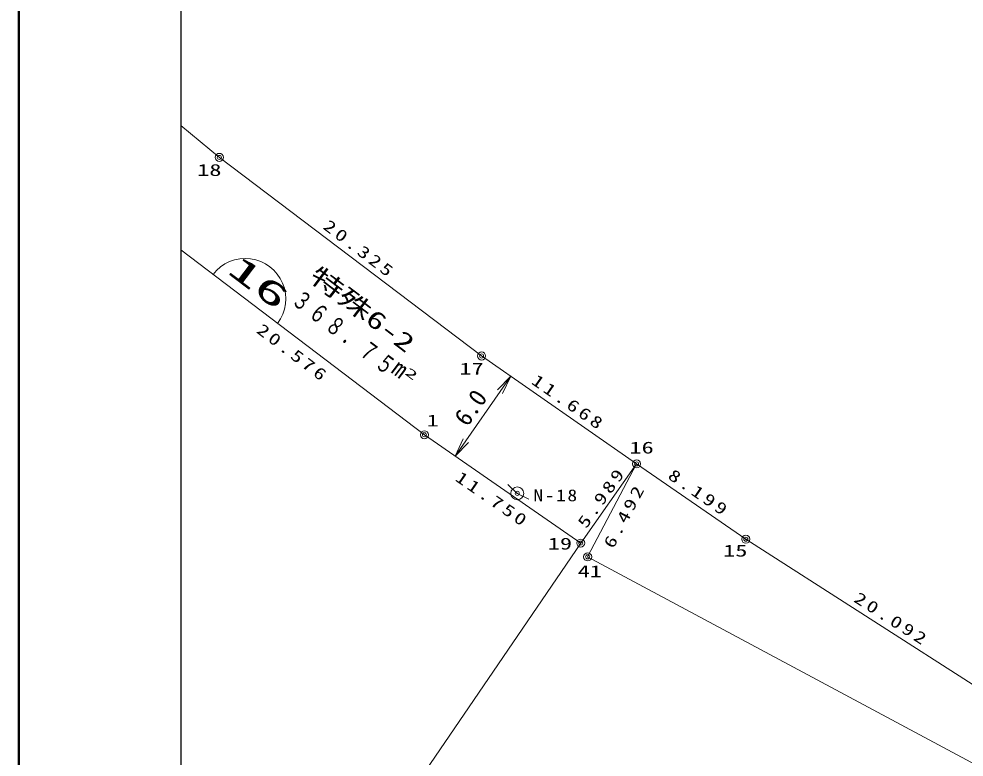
# Model space of a CAD drawing. Units: millimetres at full size, sheet at 1:500; details may follow other scales. Extents: x 56386042 to 56854500, y 25771750 to 26117216.
# Drawn here: x 56390000 to 56448392, y 25947938 to 25993559 of the extents above; entities that cross this region are included whole.
import ezdxf
from ezdxf.enums import TextEntityAlignment as Align

# ---------------------------------------------------------------- set-up
doc = ezdxf.new("R2010")
doc.units = ezdxf.units.MM
doc.header["$LTSCALE"] = 500
doc.header["$PDMODE"] = 32
doc.header["$PDSIZE"] = 250
doc.layers.add('レイヤ1', color=7, linetype='Continuous', lineweight=13)
doc.layers.add('基準点', color=7, linetype='Continuous', lineweight=13)
doc.styles.add('ＭＳ ゴシック', font='')
doc.styles.get('ＭＳ ゴシック').set_extended_font_data('MS Gothic')

# ---------------------------------------------------------------- blocks, each defined once
blk = doc.blocks.new('open_arrow')
at = {"color": 0, "linetype": 'Continuous', "lineweight": -2}
blk.add_lwpolyline([(7.5, 1.25), (0, 0), (7.5, -1.25)], dxfattribs=at)

msp = doc.modelspace()

# ---------------------------------------------------------------- linework, layer by layer
at = {"layer": 'レイヤ1', "lineweight": 50}
msp.add_line((56390000, 26110000), (56390000, 25790000), dxfattribs=at)
at = {"layer": 'レイヤ1', "lineweight": 25}
msp.add_line((56400000, 26100000), (56400000, 25800000), dxfattribs=at)
at = {"layer": 'レイヤ1'}
for p, q in [((56400000, 25986965.8), (56402383, 25985001)), ((56402383, 25985001), (56418584, 25972727)), ((56415052, 25967857), (56400000, 25979283.1)), ((56418584, 25972727), (56428159, 25966059)), ((56424709, 25961164), (56415052, 25967857)), ((56424709, 25961164), (56428159, 25966059)), ((56428159, 25966059), (56425137, 25960313)), ((56428159, 25966059), (56434908, 25961404)), ((56434908, 25961404), (56451821, 25950557)), ((56400000, 25924960.6), (56424709, 25961164)), ((56425137, 25960313), (56489086, 25926013))]:
    msp.add_line(p, q, dxfattribs=at)
for centre in [(56402383, 25985001), (56418584, 25972727), (56415052, 25967857), (56428159, 25966059), (56424709, 25961164), (56434908, 25961404), (56425137, 25960313)]:
    msp.add_circle(centre, 250, dxfattribs=at)
at = {"layer": 'レイヤ1', "lineweight": 18}
msp.add_arc((56403989.1, 25976254.9), 2500, 322.79762, 142.79762, dxfattribs=at)
at = {"layer": 'レイヤ1'}
for p in [(56402383, 25985001), (56418584, 25972727), (56415052, 25967857), (56428159, 25966059), (56424709, 25961164), (56434908, 25961404), (56425137, 25960313)]:
    msp.add_point(p, dxfattribs=at)
at = {"layer": '基準点'}
for p, q in [((56416946.5, 25966544), (56420380.9, 25971475.7)), ((56420211.4, 25964793.4), (56420787, 25964237.9)), ((56420787, 25964237.9), (56421503.4, 25963881.7))]:
    msp.add_line(p, q, dxfattribs=at)
msp.add_circle((56420787, 25964238), 400, dxfattribs=at)
msp.add_point((56420787, 25964238), dxfattribs=at)

# ---------------------------------------------------------------- block references
at = {"layer": '基準点', "xscale": 155, "yscale": 155}
for p, rotation in [((56420380.9, 25971475.7), 235.1), ((56416946.5, 25966544), 55.1)]:
    msp.add_blockref('open_arrow', p, dxfattribs=dict(at, rotation=rotation))

# ---------------------------------------------------------------- texts
at = {"layer": 'レイヤ1', "style": 'ＭＳ ゴシック', "width": 1.5}
for s, p in [('18', (56401016.9, 25983635.1)), ('17', (56417217.9, 25971361.1)), ('1', (56415187.4, 25968153)), ('16', (56427720.8, 25966479.4)), ('19', (56422679.7, 25960543.4)), ('15', (56433509.7, 25960110.8)), ('41', (56424519.7, 25958836))]:
    msp.add_text(s, height=733.1, dxfattribs=at).set_placement(p, align=Align.BOTTOM_LEFT)
at = {"layer": 'レイヤ1', "style": 'ＭＳ ゴシック'}
for s, height, rotation, width, p in [('16', 1466, 322.798, 2, (56402513.6, 25977557.4)), ('特殊6-2', 1100, 322.852, 1.45, (56407657.9, 25977202.4)), ('2', 549.9, 322.852, 2, (56413690.3, 25971503))]:
    msp.add_text(s, height=height, rotation=rotation, dxfattribs=dict(at, width=width)).set_placement(p, align=Align.BOTTOM_LEFT)
msp.add_text('m', height=1100, rotation=322.852, dxfattribs=at).set_placement((56412730.2, 25971477.7), align=Align.BOTTOM_LEFT)
at = {"layer": 'レイヤ1', "attachment_point": 7, "style": 'ＭＳ ゴシック'}
for s, insert, char_height, rotation in [('\\T1.3;\\W1.35;20.325', (56408728.3, 25980619.8), 733.1, 322.852), ('\\T1.23;\\W0.7;３６８．７５', (56406752.1, 25976006.8), 1100, 322.852), ('\\T1.3;\\W1.35;20.576', (56404613.6, 25974198.8), 733.1, 322.798), ('\\T1.3;\\W1.35;11.668', (56421596.3, 25971039.6), 733.1, 325.147), ('\\T1.3;\\W1.35;11.750', (56416890.4, 25965049.6), 733.1, 325.275), ('\\T1.29;\\W1.35;5.989', (56425060.7, 25962010.2), 733.1, 54.824), ('\\T1.29;\\W1.35;8.199', (56430024, 25965182.9), 733.1, 325.405), ('\\T1.29;\\W1.35;6.492', (56426732.6, 25960768.8), 733.1, 62.259), ('\\T1.3;\\W1.35;20.092', (56441512.8, 25957566.9), 733.1, 327.326)]:
    msp.add_mtext(s, dxfattribs=dict(at, insert=insert, char_height=char_height, rotation=rotation))
at = {"layer": '基準点', "style": 'ＭＳ ゴシック'}
msp.add_text('6.0', height=1100, rotation=55.147, dxfattribs=at).set_placement((56417979.7, 25968115.2), align=Align.BOTTOM_LEFT)
at = {"layer": '基準点', "insert": (56421787.5, 25963738), "char_height": 733.1, "attachment_point": 7, "style": 'ＭＳ ゴシック'}
msp.add_mtext('\\T1.17;\\W1.2;N-18', dxfattribs=at)

doc.saveas('drawing.dxf')
